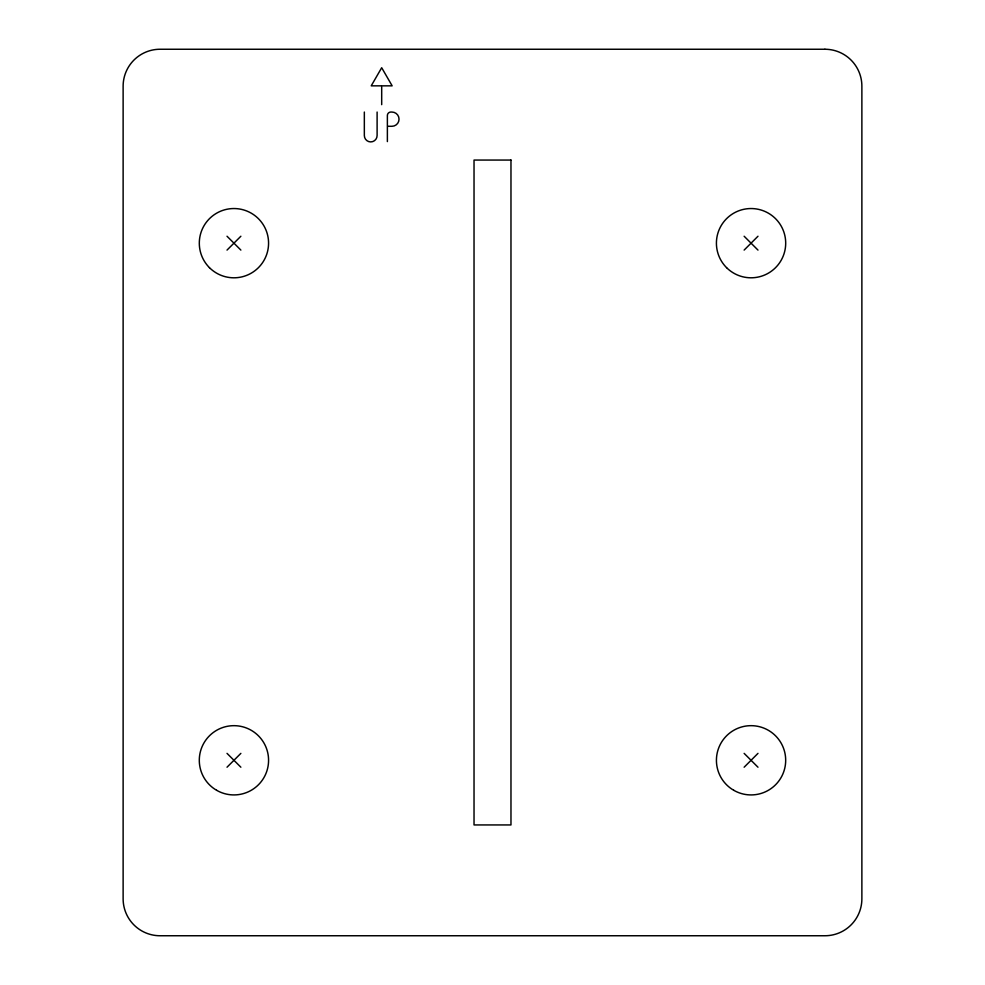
<?xml version="1.0" encoding="UTF-8"?>
<svg xmlns="http://www.w3.org/2000/svg" width="985" height="985" viewBox="0 0 985 985"><rect width="100%" height="100%" fill="white"/><g stroke="black" fill="none" stroke-linecap="round" stroke-linejoin="round"><path stroke-width="1.48" d="M227.018 250.091L240.869 236.24M227.018 767.216L240.869 753.365M744.131 250.091L757.982 236.24M744.131 767.216L757.982 753.365M380.949 85.843L371.222 85.843L381.688 67.719L392.153 85.843L381.688 85.843L381.688 104.656M388.115 126.289L391.919 126.289A7.117 7.117 0 0 0 399.036 119.16A7.117 7.117 0 0 0 391.919 112.044L390.836 112.044A3.46 3.46 0 0 0 387.376 115.504L387.376 141.594M744.131 236.24L757.982 250.091M227.018 236.24L240.869 250.091M744.131 753.365L757.982 767.216M227.018 753.365L240.869 767.216M377.107 112.044L377.107 135.524A6.39 6.39 0 0 1 370.717 141.914A6.39 6.39 0 0 1 364.339 135.524L364.339 112.044M824.938 49.25L160.062 49.25A36.938 36.938 0 0 0 123.125 86.188L123.125 898.812A36.938 36.938 0 0 0 160.062 935.75L824.938 935.75A36.938 36.938 0 0 0 861.875 898.812L861.875 86.188A36.938 36.938 0 0 0 824.938 49.25M510.969 160.062L474.031 160.062L474.031 824.938L510.969 824.938L510.969 160.062M216.626 790.29A34.635 34.623 0 0 0 268.573 760.297A34.635 34.623 0 0 0 216.626 730.304A34.635 34.623 0 0 0 216.626 790.29M726.573 267.661A34.635 34.623 0 0 0 784.516 252.135A34.635 34.623 0 0 0 742.099 209.719A34.635 34.623 0 0 0 726.573 267.661M209.448 267.661A34.635 34.635 0 0 0 267.391 252.135A34.635 34.635 0 0 0 224.974 209.719A34.635 34.635 0 0 0 209.448 267.661M733.751 790.29A34.623 34.623 0 0 0 785.685 760.297A34.623 34.623 0 0 0 733.751 730.304A34.623 34.623 0 0 0 733.751 790.29"/></g></svg>
